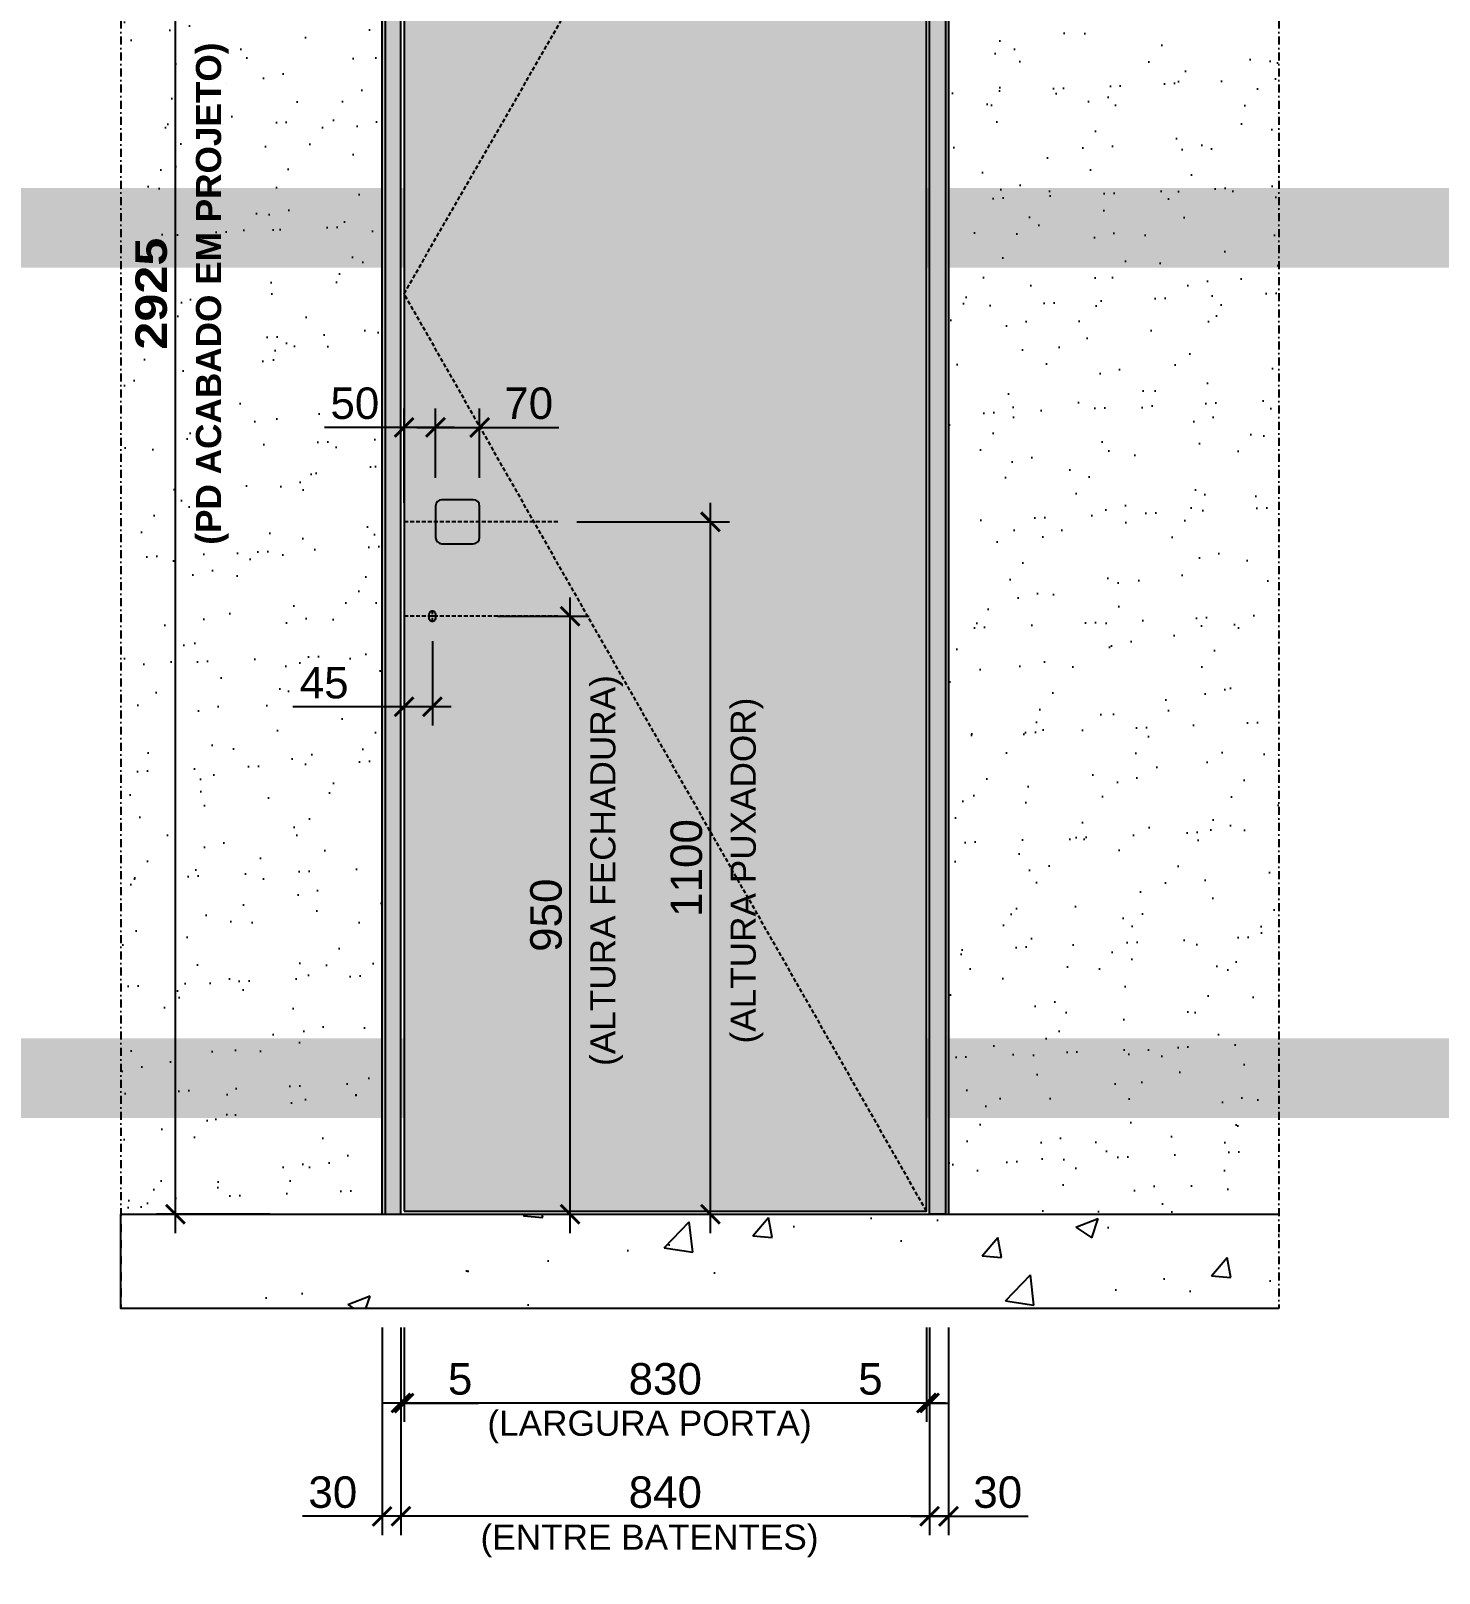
# Model space of a CAD drawing. Header units: millimetres. Extents: x -63251 to 507826, y 5339 to 217512.
# Drawn here: x 99105 to 101342, y 105675 to 108126 of the extents above; entities that cross this region are included whole.
import ezdxf
from ezdxf import colors
from ezdxf.entities.mleader import LeaderData, LeaderLine
from ezdxf.math import Vec2, Vec3

# ---------------------------------------------------------------- set-up
doc = ezdxf.new("R2010")
doc.units = ezdxf.units.MM
doc.header["$PDMODE"] = 3
doc.linetypes.add('TRAÇO 1-1', pattern=[9.525, 6.35, -3.175])
doc.linetypes.add('TRAÇO E PONTO 1-1', pattern=[25.4, 12.7, -6.35, 0, -6.35])
for name, color, linetype in [('COTAS', 9, 'Continuous'), ('FERRAGEM', 3, 'Continuous'), ('HACHURA', 21, 'Continuous'), ('LAYOUT', 4, 'Continuous'), ('MARCENARIA', 4, 'Continuous'), ('MARCENARIA . M', 4, 'Continuous'), ('PAREDE', 94, 'Continuous'), ('PROJEÇÃO', 8, 'Continuous'), ('TEXTO TRAÇO PONTO', 105, 'TRAÇO E PONTO 1-1')]:
    doc.layers.add(name, color=color, linetype=linetype)
doc.styles.add('1-1', font='arial.ttf', dxfattribs={"height": 0.2})
doc.styles.add('MEDIDA OFICIAL', font='ariblk.ttf')
doc.styles.add('PADRÃO', font='arial.ttf')
doc.dimstyles.new('1-20', dxfattribs={"dimscale": 20, "dimtxt": 2.5, "dimasz": 1.5, "dimexe": 1.5, "dimexo": 1.5, "dimtad": 1, "dimtxsty": 'PADRÃO', "dimblk": 'ARCHTICK', "dimcen": 2.5, "dimdle": 1.5, "dimclrd": 9, "dimclre": 9, "dimclrt": 6, "dimadec": 0, "dimazin": 0, "dimtfac": 1, "dimtmove": 0, "dimatfit": 3, "dimfxl": 1.25, "dimlwd": -1, "dimlwe": -1, "dimarcsym": 0})
doc.dimstyles.new('Med. Ofic.1-20', dxfattribs={"dimscale": 20, "dimtxt": 2.5, "dimasz": 1.5, "dimexe": 1.5, "dimexo": 1.5, "dimtad": 1, "dimtxsty": 'MEDIDA OFICIAL', "dimblk": 'ARCHTICK', "dimcen": 2.5, "dimdle": 1.5, "dimclrd": 9, "dimclre": 9, "dimclrt": 10, "dimadec": 0, "dimazin": 0, "dimtfac": 1, "dimtmove": 0, "dimatfit": 3, "dimfxl": 1.25, "dimlwd": -1, "dimlwe": -1, "dimarcsym": 0})

# ---------------------------------------------------------------- blocks, each defined once
blk = doc.blocks.new('_ArchTick')
at = {"color": 0, "linetype": 'ByBlock', "const_width": 0.15}
blk.add_lwpolyline([(-0.5, -0.5), (0.5, 0.5)], dxfattribs=at)
blk = doc.blocks.new('*D1692')
at = {"layer": 'Defpoints', "color": 0, "transparency": 16777216}
for p in [(99942.3, 107345.7), (100184.7, 107345.7), (100039.8, 106245.7)]:
    blk.add_point(p, dxfattribs=at)
at = {"layer": 'PAREDE', "color": 9, "transparency": 16777216}
for p, q in [((100184.7, 106215.7), (100184.7, 107375.7)), ((99972.3, 107345.7), (100214.7, 107345.7)), ((100069.8, 106245.7), (100214.7, 106245.7))]:
    blk.add_line(p, q, dxfattribs=at)
at = {"layer": 'PAREDE', "color": 9, "transparency": 16777216, "xscale": 30, "yscale": 30, "zscale": 30}
for p, rotation in [((100184.7, 107345.7), 90), ((100184.7, 106245.7), 270)]:
    blk.add_blockref('_ArchTick', p, dxfattribs=dict(at, rotation=rotation))
at = {"layer": 'PAREDE', "color": 6, "transparency": 16777216, "insert": (100146.6, 106795.7), "char_height": 50, "attachment_point": 5, "rotation": 90, "style": 'PADRÃO'}
blk.add_mtext('1100', dxfattribs=at)
blk = doc.blocks.new('*D1693')
at = {"layer": 'COTAS', "color": 9, "linetype": 'Continuous', "ltscale": 0.4, "transparency": 16777216}
blk.add_line((99334.7, 106215.7), (99334.7, 109200.7), dxfattribs=at)
at = {"layer": 'COTAS', "color": 9, "ltscale": 0.4, "transparency": 16777216}
for p, q in [((99484.7, 109170.7), (99304.7, 109170.7)), ((99484.7, 106245.7), (99304.7, 106245.7))]:
    blk.add_line(p, q, dxfattribs=at)
at = {"layer": 'Defpoints', "color": 0, "ltscale": 0.4, "transparency": 16777216}
for p in [(99334.7, 109170.7), (99514.7, 109170.7), (99514.7, 106245.7)]:
    blk.add_point(p, dxfattribs=at)
at = {"layer": 'COTAS', "color": 9, "ltscale": 0.4, "transparency": 16777216, "xscale": 30, "yscale": 30, "zscale": 30}
for p, rotation in [((99334.7, 109170.7), 90), ((99334.7, 106245.7), 270)]:
    blk.add_blockref('_ArchTick', p, dxfattribs=dict(at, rotation=rotation))
at = {"layer": 'COTAS', "color": 10, "ltscale": 0.4, "transparency": 16777216, "insert": (99296.4, 107708.2), "char_height": 50, "attachment_point": 5, "rotation": 90, "style": 'MEDIDA OFICIAL'}
blk.add_mtext('2925', dxfattribs=at)
blk = doc.blocks.new('*D1694')
at = {"layer": 'Defpoints', "color": 0, "transparency": 16777216}
for p in [(99697.9, 106095.7), (100527.9, 106095.7), (99697.9, 105945.7)]:
    blk.add_point(p, dxfattribs=at)
at = {"layer": 'PAREDE', "color": 9, "transparency": 16777216}
for p, q in [((99697.9, 106065.7), (99697.9, 105915.7)), ((100527.9, 106065.7), (100527.9, 105915.7)), ((100557.9, 105945.7), (99667.9, 105945.7))]:
    blk.add_line(p, q, dxfattribs=at)
at = {"layer": 'PAREDE', "color": 9, "transparency": 16777216, "xscale": 30, "yscale": 30, "zscale": 30, "rotation": 180}
blk.add_blockref('_ArchTick', (99697.9, 105945.7), dxfattribs=at)
at = {"layer": 'PAREDE', "color": 9, "transparency": 16777216, "xscale": 30, "yscale": 30, "zscale": 30}
blk.add_blockref('_ArchTick', (100527.9, 105945.7), dxfattribs=at)
at = {"layer": 'PAREDE', "color": 6, "transparency": 16777216, "insert": (100112.9, 105983.8), "char_height": 50, "attachment_point": 5, "style": 'PADRÃO'}
blk.add_mtext('830', dxfattribs=at)
blk = doc.blocks.new('*D1695')
at = {"layer": 'Defpoints', "color": 0, "transparency": 16777216}
for p in [(99692.9, 106095.7), (99697.9, 106095.7), (99697.9, 105945.7)]:
    blk.add_point(p, dxfattribs=at)
at = {"layer": 'PAREDE', "color": 9, "transparency": 16777216}
for p, q in [((99692.9, 106065.7), (99692.9, 105915.7)), ((99697.9, 106065.7), (99697.9, 105915.7)), ((99692.9, 105945.7), (99662.9, 105945.7)), ((99692.9, 105945.7), (99697.9, 105945.7)), ((99697.9, 105945.7), (99816, 105945.7))]:
    blk.add_line(p, q, dxfattribs=at)
at = {"layer": 'PAREDE', "color": 9, "transparency": 16777216, "xscale": 30, "yscale": 30, "zscale": 30}
blk.add_blockref('_ArchTick', (99692.9, 105945.7), dxfattribs=at)
at = {"layer": 'PAREDE', "color": 9, "transparency": 16777216, "xscale": 30, "yscale": 30, "zscale": 30, "rotation": 180}
blk.add_blockref('_ArchTick', (99697.9, 105945.7), dxfattribs=at)
at = {"layer": 'PAREDE', "color": 6, "transparency": 16777216, "insert": (99787, 105983.7), "char_height": 50, "attachment_point": 5, "style": 'PADRÃO'}
blk.add_mtext('5', dxfattribs=at)
blk = doc.blocks.new('*D1696')
at = {"layer": 'Defpoints', "color": 0, "transparency": 16777216}
for p in [(100527.9, 106095.7), (100532.9, 106095.7), (100527.9, 105945.7)]:
    blk.add_point(p, dxfattribs=at)
at = {"layer": 'PAREDE', "color": 9, "transparency": 16777216}
for p, q in [((100527.9, 106065.7), (100527.9, 105915.7)), ((100532.9, 106065.7), (100532.9, 105915.7)), ((100527.9, 105945.7), (100409.7, 105945.7)), ((100532.9, 105945.7), (100527.9, 105945.7)), ((100532.9, 105945.7), (100562.9, 105945.7))]:
    blk.add_line(p, q, dxfattribs=at)
at = {"layer": 'PAREDE', "color": 9, "transparency": 16777216, "xscale": 30, "yscale": 30, "zscale": 30}
blk.add_blockref('_ArchTick', (100527.9, 105945.7), dxfattribs=at)
at = {"layer": 'PAREDE', "color": 9, "transparency": 16777216, "xscale": 30, "yscale": 30, "zscale": 30, "rotation": 180}
blk.add_blockref('_ArchTick', (100532.9, 105945.7), dxfattribs=at)
at = {"layer": 'PAREDE', "color": 6, "transparency": 16777216, "insert": (100438.8, 105983.7), "char_height": 50, "attachment_point": 5, "style": 'PADRÃO'}
blk.add_mtext('5', dxfattribs=at)
blk = doc.blocks.new('*D1697')
at = {"layer": 'Defpoints', "color": 0, "transparency": 16777216}
for p in [(99692.9, 105945.7), (100532.9, 105945.7), (99692.9, 105765.7)]:
    blk.add_point(p, dxfattribs=at)
at = {"layer": 'PAREDE', "color": 9, "transparency": 16777216}
for p, q in [((99692.9, 105915.7), (99692.9, 105735.7)), ((100532.9, 105915.7), (100532.9, 105735.7)), ((100562.9, 105765.7), (99662.9, 105765.7))]:
    blk.add_line(p, q, dxfattribs=at)
at = {"layer": 'PAREDE', "color": 9, "transparency": 16777216, "xscale": 30, "yscale": 30, "zscale": 30, "rotation": 180}
blk.add_blockref('_ArchTick', (99692.9, 105765.7), dxfattribs=at)
at = {"layer": 'PAREDE', "color": 9, "transparency": 16777216, "xscale": 30, "yscale": 30, "zscale": 30}
blk.add_blockref('_ArchTick', (100532.9, 105765.7), dxfattribs=at)
at = {"layer": 'PAREDE', "color": 6, "transparency": 16777216, "insert": (100112.9, 105803.8), "char_height": 50, "attachment_point": 5, "style": 'PADRÃO'}
blk.add_mtext('840', dxfattribs=at)
blk = doc.blocks.new('*D1698')
at = {"layer": 'Defpoints', "color": 0, "transparency": 16777216}
for p in [(99817.9, 107495.7), (99747.9, 107385.7), (99817.9, 107385.7)]:
    blk.add_point(p, dxfattribs=at)
at = {"layer": 'PAREDE', "color": 9, "transparency": 16777216}
for p, q in [((99747.9, 107415.7), (99747.9, 107525.7)), ((99817.9, 107415.7), (99817.9, 107525.7)), ((99717.9, 107495.7), (99817.9, 107495.7)), ((99817.9, 107495.7), (99943.9, 107495.7))]:
    blk.add_line(p, q, dxfattribs=at)
at = {"layer": 'PAREDE', "color": 9, "transparency": 16777216, "xscale": 30, "yscale": 30, "zscale": 30, "rotation": 180}
blk.add_blockref('_ArchTick', (99747.9, 107495.7), dxfattribs=at)
at = {"layer": 'PAREDE', "color": 9, "transparency": 16777216, "xscale": 30, "yscale": 30, "zscale": 30}
blk.add_blockref('_ArchTick', (99817.9, 107495.7), dxfattribs=at)
at = {"layer": 'PAREDE', "color": 6, "transparency": 16777216, "insert": (99895.9, 107533.8), "char_height": 50, "attachment_point": 5, "style": 'PADRÃO'}
blk.add_mtext('70', dxfattribs=at)
blk = doc.blocks.new('*D1699')
at = {"layer": 'Defpoints', "color": 0, "transparency": 16777216}
for p in [(99697.9, 107495.7), (99747.9, 107385.7), (99697.9, 107345.7)]:
    blk.add_point(p, dxfattribs=at)
at = {"layer": 'PAREDE', "color": 9, "transparency": 16777216}
for p, q in [((99697.9, 107375.7), (99697.9, 107525.7)), ((99747.9, 107415.7), (99747.9, 107525.7)), ((99697.9, 107495.7), (99571.4, 107495.7)), ((99777.9, 107495.7), (99697.9, 107495.7))]:
    blk.add_line(p, q, dxfattribs=at)
at = {"layer": 'PAREDE', "color": 9, "transparency": 16777216, "xscale": 30, "yscale": 30, "zscale": 30, "rotation": 180}
blk.add_blockref('_ArchTick', (99697.9, 107495.7), dxfattribs=at)
at = {"layer": 'PAREDE', "color": 9, "transparency": 16777216, "xscale": 30, "yscale": 30, "zscale": 30}
blk.add_blockref('_ArchTick', (99747.9, 107495.7), dxfattribs=at)
at = {"layer": 'PAREDE', "color": 6, "transparency": 16777216, "insert": (99619.7, 107533.8), "char_height": 50, "attachment_point": 5, "style": 'PADRÃO'}
blk.add_mtext('50', dxfattribs=at)
blk = doc.blocks.new('*D1700')
at = {"layer": 'Defpoints', "color": 0, "transparency": 16777216}
for p in [(99697.9, 107195.7), (99742.9, 107186.3), (99697.9, 107051.9)]:
    blk.add_point(p, dxfattribs=at)
at = {"layer": 'PAREDE', "color": 9, "transparency": 16777216}
for p, q in [((99697.9, 107165.7), (99697.9, 107021.9)), ((99742.9, 107156.3), (99742.9, 107021.9)), ((99697.9, 107051.9), (99521.4, 107051.9)), ((99772.9, 107051.9), (99697.9, 107051.9))]:
    blk.add_line(p, q, dxfattribs=at)
at = {"layer": 'PAREDE', "color": 9, "transparency": 16777216, "xscale": 30, "yscale": 30, "zscale": 30, "rotation": 180}
blk.add_blockref('_ArchTick', (99697.9, 107051.9), dxfattribs=at)
at = {"layer": 'PAREDE', "color": 9, "transparency": 16777216, "xscale": 30, "yscale": 30, "zscale": 30}
blk.add_blockref('_ArchTick', (99742.9, 107051.9), dxfattribs=at)
at = {"layer": 'PAREDE', "color": 6, "transparency": 16777216, "insert": (99570.9, 107089.8), "char_height": 50, "attachment_point": 5, "style": 'PADRÃO'}
blk.add_mtext('45', dxfattribs=at)
blk = doc.blocks.new('*D1701')
at = {"layer": 'Defpoints', "color": 0, "transparency": 16777216}
for p in [(99662.9, 106095.7), (99692.9, 106095.7), (99662.9, 105765.7)]:
    blk.add_point(p, dxfattribs=at)
at = {"layer": 'PAREDE', "color": 9, "transparency": 16777216}
for p, q in [((99662.9, 106065.7), (99662.9, 105735.7)), ((99692.9, 106065.7), (99692.9, 105735.7)), ((99662.9, 105765.7), (99536.5, 105765.7)), ((99722.9, 105765.7), (99662.9, 105765.7))]:
    blk.add_line(p, q, dxfattribs=at)
at = {"layer": 'PAREDE', "color": 9, "transparency": 16777216, "xscale": 30, "yscale": 30, "zscale": 30, "rotation": 180}
blk.add_blockref('_ArchTick', (99662.9, 105765.7), dxfattribs=at)
at = {"layer": 'PAREDE', "color": 9, "transparency": 16777216, "xscale": 30, "yscale": 30, "zscale": 30}
blk.add_blockref('_ArchTick', (99692.9, 105765.7), dxfattribs=at)
at = {"layer": 'PAREDE', "color": 6, "transparency": 16777216, "insert": (99584.7, 105803.8), "char_height": 50, "attachment_point": 5, "style": 'PADRÃO'}
blk.add_mtext('30', dxfattribs=at)
blk = doc.blocks.new('*D1702')
at = {"layer": 'Defpoints', "color": 0, "transparency": 16777216}
for p in [(100532.9, 106095.7), (100562.9, 106095.7), (100562.9, 105765.7)]:
    blk.add_point(p, dxfattribs=at)
at = {"layer": 'PAREDE', "color": 9, "transparency": 16777216}
for p, q in [((100532.9, 106065.7), (100532.9, 105735.7)), ((100562.9, 106065.7), (100562.9, 105735.7)), ((100502.9, 105765.7), (100562.9, 105765.7)), ((100562.9, 105765.7), (100689.3, 105765.7))]:
    blk.add_line(p, q, dxfattribs=at)
at = {"layer": 'PAREDE', "color": 9, "transparency": 16777216, "xscale": 30, "yscale": 30, "zscale": 30, "rotation": 180}
blk.add_blockref('_ArchTick', (100532.9, 105765.7), dxfattribs=at)
at = {"layer": 'PAREDE', "color": 9, "transparency": 16777216, "xscale": 30, "yscale": 30, "zscale": 30}
blk.add_blockref('_ArchTick', (100562.9, 105765.7), dxfattribs=at)
at = {"layer": 'PAREDE', "color": 6, "transparency": 16777216, "insert": (100641.1, 105803.8), "char_height": 50, "attachment_point": 5, "style": 'PADRÃO'}
blk.add_mtext('30', dxfattribs=at)
blk = doc.blocks.new('*D1703')
at = {"layer": 'Defpoints', "color": 0, "transparency": 16777216}
for p in [(99816.8, 107195.7), (99961.7, 107195.7), (99816.8, 106245.7)]:
    blk.add_point(p, dxfattribs=at)
at = {"layer": 'PAREDE', "color": 9, "transparency": 16777216}
for p, q in [((99961.7, 106215.7), (99961.7, 107225.7)), ((99846.8, 107195.7), (99991.7, 107195.7)), ((99846.8, 106245.7), (99991.7, 106245.7))]:
    blk.add_line(p, q, dxfattribs=at)
at = {"layer": 'PAREDE', "color": 9, "transparency": 16777216, "xscale": 30, "yscale": 30, "zscale": 30}
for p, rotation in [((99961.7, 107195.7), 90), ((99961.7, 106245.7), 270)]:
    blk.add_blockref('_ArchTick', p, dxfattribs=dict(at, rotation=rotation))
at = {"layer": 'PAREDE', "color": 6, "transparency": 16777216, "insert": (99923.6, 106720.7), "char_height": 50, "attachment_point": 5, "rotation": 90, "style": 'PADRÃO'}
blk.add_mtext('950', dxfattribs=at)

msp = doc.modelspace()

# ---------------------------------------------------------------- hatches: boundary and pattern name
at = {"layer": 'HACHURA', "ltscale": 0.3}
h = msp.add_hatch(dxfattribs=at)
h.set_pattern_fill('AR-SAND', color=4, scale=2.5, angle=45)
h.set_pattern_definition([(82.5, (-178938.27, 42769.01), (-89.345337, 83.688372), [0, -96.52, 0, -107.95, 0, -103.1875]), (52.5, (-178938.27, 42769.01), (-47.25273, 206.18321), [0, -52.07, 0, -86.995, 0, -33.3375]), (12.5, (-178993.5, 42713.78), (139.574956, 140.083078), [0, -31.75, 0, -114.3, 0, -149.225]), (2.5, (-178993.5, 42713.78), (95.57028, 174.3877), [0, -15.875, 0, -74.93, 0, -85.725])])
h.paths.add_polyline_path([(101087.875, 109170.734), (99662.881, 109170.734), (99662.881, 106245.734), (101087.875, 106245.734)])
h.paths.add_polyline_path([(99247.887, 106245.734), (100562.881, 106245.734), (100562.881, 109170.734), (99247.887, 109170.734)])
at = {"layer": 'HACHURA', "true_color": 0xba9673}
h = msp.add_hatch(color=33, dxfattribs=at)
h.dxf.hatch_style = 1
h.paths.add_polyline_path([(99692.881, 106245.734), (99662.881, 106245.734), (99662.881, 109170.734), (99692.881, 109170.734)])
h = msp.add_hatch(color=33, dxfattribs=at)
h.dxf.hatch_style = 1
h.paths.add_polyline_path([(99697.881, 106250.734), (100527.881, 106250.734), (100527.881, 109165.734), (99697.881, 109165.734)])
h = msp.add_hatch(color=33, dxfattribs=at)
h.dxf.hatch_style = 1
h.paths.add_polyline_path([(100532.881, 106245.734), (100562.881, 106245.734), (100562.881, 109170.734), (100532.881, 109170.734)])
at = {"layer": 'HACHURA'}
h = msp.add_hatch(dxfattribs=at)
h.set_pattern_fill('AR-CONC', color=21, scale=2)
h.set_pattern_definition([(50, (58546.74, 83543.6), (364.3693, -31.8782), [38.1, -419.1]), (355, (58546.74, 83543.6), (-70.4868, 382.1137), [30.48, -335.2812]), (100.45144, (58577.1, 83540.95), (293.8825, 350.2355), [32.38, -356.1805]), (46.1842, (58546.74, 83645.2), (542.158, -84.0847), [57.15, -628.65]), (96.6356, (58591.9, 83638.2), (474.808, 494.852), [48.57, -534.271]), (351.1842, (58546.74, 83645.2), (474.808, 494.852), [45.72, -502.9195]), (21, (58597.54, 83619.8), (303.2288, -204.5304), [38.1, -419.1]), (326, (58597.54, 83619.8), (123.604, 368.376), [30.48, -335.28]), (71.45144, (58622.8, 83602.76), (426.8328, 163.8455), [32.38, -356.18]), (37.5, (58546.74, 83543.6), (6.1772, 169.11008), [0, -331.216, 0, -340.36, 0, -336.55]), (7.5, (58546.74, 83543.6), (133.6393, 200.36115), [0, -194.056, 0, -323.596, 0, -128.27]), (327.5, (58433.46, 83543.6), (271.1812, -11.4575), [0, -127, 0, -396.24, 0, -525.78]), (317.5, (58382.66, 83543.6), (296.2584, 50.853), [0, -165.1, 0, -263.144, 0, -373.38])])
h.paths.add_polyline_path([(101087.875, 106245.734), (101087.875, 106095.734), (99247.887, 106095.734), (99247.887, 106245.734)])

# ---------------------------------------------------------------- linework, layer by layer
at = {"layer": 'FERRAGEM'}
msp.add_lwpolyline([(99742.881, 107187.234), (99742.881, 107187.234, -0.41421356), (99737.881, 107192.234), (99737.881, 107199.234, -0.41421356), (99742.881, 107204.234), (99742.881, 107204.234, -0.41421356), (99747.881, 107199.234), (99747.881, 107192.234, -0.41421356)], format="xyb", close=True, dxfattribs=at)
at = {"layer": 'LAYOUT', "color": 10, "linetype": 'TRAÇO E PONTO 1-1', "ltscale": 0.5}
for p, q in [((99742.881, 107186.325), (99742.881, 107205.143)), ((99748.848, 107195.734), (99736.913, 107195.734))]:
    msp.add_line(p, q, dxfattribs=at)
at = {"layer": 'MARCENARIA'}
for points in [[(99692.881, 109170.734), (99667.881, 109170.734), (99667.881, 106245.734), (99692.881, 106245.734)], [(100532.881, 109170.734), (100557.881, 109170.734), (100557.881, 106245.734), (100532.881, 106245.734)]]:
    msp.add_lwpolyline(points, close=True, dxfattribs=at)
at = {"layer": 'MARCENARIA . M'}
msp.add_lwpolyline([(99697.881, 106250.734), (100527.881, 106250.734), (100527.881, 109165.734), (99697.881, 109165.734)], close=True, dxfattribs=at)
msp.add_lwpolyline([(99757.881, 107310.734), (99807.881, 107310.734, 0.41421356), (99817.881, 107320.734), (99817.881, 107370.734, 0.41421356), (99807.881, 107380.734), (99757.881, 107380.734, 0.41421356), (99747.881, 107370.734), (99747.881, 107320.734, 0.41421356)], format="xyb", close=True, dxfattribs=at)
at = {"layer": 'PAREDE'}
for p, q in [((99662.881, 106245.734), (99662.881, 109170.734)), ((100562.881, 109170.734), (100562.881, 106245.734))]:
    msp.add_line(p, q, dxfattribs=at)
at = {"layer": 'PAREDE', "color": 10, "linetype": 'TRAÇO 1-1'}
for p, q in [((99942.263, 107345.734), (99697.881, 107345.734)), ((99942.263, 107195.734), (99697.881, 107195.734))]:
    msp.add_line(p, q, dxfattribs=at)
at = {"layer": 'PAREDE'}
msp.add_lwpolyline([(101087.875, 106095.734), (99247.887, 106095.734), (99247.887, 106245.734), (101087.875, 106245.734)], dxfattribs=at)
at = {"layer": 'PROJEÇÃO', "color": 21, "linetype": 'TRAÇO 1-1'}
msp.add_lwpolyline([(100527.881, 106250.734), (99697.881, 107708.234), (100527.881, 109150.734)], dxfattribs=at)
at = {"layer": 'TEXTO TRAÇO PONTO'}
for p, q in [((99247.887, 109595.734), (99247.887, 106095.734)), ((101087.875, 109595.734), (101087.875, 106095.734))]:
    msp.add_line(p, q, dxfattribs=at)

# ---------------------------------------------------------------- texts
at = {"layer": 'COTAS', "color": 6, "char_height": 40, "rotation": 90, "style": 'PADRÃO'}
for s, insert, width, attachment_point in [('{\\fArial|b1|i0|c0|p34;\\C10;(PD ACABADO EM PROJETO)}', (99367.233, 107708.234), 823.04608, 2), ('(ALTURA FECHADURA)', (100045.672, 106791.615), 1350, 8), ('(ALTURA PUXADOR)', (100268.671, 106791.615), 1350, 8)]:
    msp.add_mtext(s, dxfattribs=dict(at, insert=insert, width=width, attachment_point=attachment_point))
at = {"layer": 'COTAS', "color": 6, "char_height": 40, "width": 1348, "attachment_point": 2, "style": 'PADRÃO'}
for s, insert in [('(LARGURA PORTA)', (100087.88, 105933.642)), ('(ENTRE BATENTES)', (100087.88, 105752.567))]:
    msp.add_mtext(s, dxfattribs=dict(at, insert=insert))

# ---------------------------------------------------------------- dimensions: what is measured, and where the dimension line sits
at = {"layer": 'COTAS', "color": 7, "ltscale": 0.4, "true_color": 0xededed}
dim = msp.add_linear_dim(base=(99334.743, 109170.734), p1=(99514.743, 106245.734), p2=(99514.743, 109170.734), angle=90, dimstyle='Med. Ofic.1-20', dxfattribs=at)
dim.commit()
dim.dimension.update_dxf_attribs({"geometry": '*D1693', "text_midpoint": (99296.391, 107708.234)})
at = {"layer": 'PAREDE', "color": 2}
for base, p2, picture, middle in [((99697.881, 107495.734), (99697.881, 107345.734), '*D1699', (99619.654, 107533.763)), ((99817.881, 107495.734), (99817.881, 107385.734), '*D1698', (99895.902, 107533.763))]:
    dim = msp.add_linear_dim(base=base, p1=(99747.881, 107385.734), p2=p2, angle=180, dimstyle='1-20', dxfattribs=at)
    dim.commit()
    dim.dimension.update_dxf_attribs({"geometry": picture, "text_midpoint": middle})
at = {"layer": 'PAREDE', "color": 6}
for base, p1, p2, angle, picture, middle in [((100184.666, 107345.734), (100039.845, 106245.734), (99942.263, 107345.734), 90, '*D1692', (100146.637, 106795.734)), ((99961.667, 107195.734), (99816.847, 106245.734), (99816.847, 107195.734), 90, '*D1703', (99923.639, 106720.734)), ((99662.881, 105765.734), (99692.881, 106095.734), (99662.881, 106095.734), 180, '*D1701', (99584.671, 105803.78)), ((99697.881, 105945.734), (99692.881, 106095.734), (99697.881, 106095.734), 180, '*D1695', (99786.957, 105983.661)), ((99697.881, 105945.734), (100527.881, 106095.734), (99697.881, 106095.734), 180, '*D1694', (100112.881, 105983.78)), ((100527.881, 105945.734), (100532.881, 106095.734), (100527.881, 106095.734), 180, '*D1696', (100438.805, 105983.661)), ((99692.881, 105765.734), (100532.881, 105945.734), (99692.881, 105945.734), 180, '*D1697', (100112.881, 105803.763))]:
    dim = msp.add_linear_dim(base=base, p1=p1, p2=p2, angle=angle, dimstyle='1-20', dxfattribs=at)
    dim.commit()
    dim.dimension.update_dxf_attribs({"geometry": picture, "text_midpoint": middle})
at = {"layer": 'PAREDE', "color": 2}
dim = msp.add_linear_dim(base=(99697.881, 107051.917), p1=(99742.881, 107186.325), p2=(99697.881, 107195.734), angle=180, dimstyle='1-20', dxfattribs=at)
dim.commit()
dim.dimension.update_dxf_attribs({"geometry": '*D1700', "text_midpoint": (99570.882, 107051.917), "dimtype": 160})
at = {"layer": 'PAREDE', "color": 6}
dim = msp.add_linear_dim(base=(100562.881, 105765.734), p1=(100532.881, 106095.734), p2=(100562.881, 106095.734), dimstyle='1-20', dxfattribs=at)
dim.commit()
dim.dimension.update_dxf_attribs({"geometry": '*D1702', "text_midpoint": (100641.09, 105803.78)})

# ---------------------------------------------------------------- next in the draw order: leaders
at = {"layer": 'COTAS'}
ml = msp.add_multileader_mtext('Standard', dxfattribs=at)
ml.set_content('{\\fArial|b1|i0|c0|p34;\\C10;ATENÇÃO PARKET!\\P}PAINÉIS E PORTA RIPADOS EM {\\fArial|b1|i0|c0|p34;CABREUVA BRANCA PREMIUM 18*5+5*900 À 2200mm}', color=105, style='1-1')
ml.set_leader_properties(color=256, linetype='ByLayer', lineweight=-1)
ml.build(insert=Vec2(0, 0))
ml.multileader.update_dxf_attribs({"text_left_attachment_type": 2, "text_right_attachment_type": 2, "dogleg_length": 0.36, "arrow_head_size": 15, "scale": 200})
ctx = ml.context
ctx.base_point, ctx.scale, ctx.char_height, ctx.arrow_head_size, ctx.landing_gap_size, ctx.plane_origin = Vec3(154614.805, 108607.165), 200, 40, 15, 10, Vec3(155324.415, 108224.336)
ctx.left_attachment, ctx.right_attachment, ctx.text_align_type = 2, 2, 2
notes = []
notes.append((ctx, [(0, (1, 1, 0), (155626.214, 108607.165), (-1, 0), 144.288, [(1, [(155626.214, 107329.676), (156629.431, 107329.675)], 0, [])])]))
ctx.mtext.insert, ctx.mtext.rotation, ctx.mtext.width, ctx.mtext.alignment, ctx.mtext.flow_direction = Vec3(155471.926, 108742.718), 6.28318531, 858.66662, 3, 5
ctx.mtext.has_bg_fill, ctx.mtext.bg_color, ctx.mtext.bg_scale_factor, ctx.mtext.bg_transparency, ctx.mtext.use_window_bg_color = 1, -1023410095, 1.25, 0, 0
ml = msp.add_multileader_mtext('Standard', dxfattribs=at)
ml.set_content('{\\fArial|b1|i0|c0|p34;\\C10;ATENÇÃO PARKET!\\P}PAINÉIS RIPADOS EM {\\fArial|b1|i0|c0|p34;CABREUVA BRANCA PREMIUM 18*5+5*900 À 2200mm}', color=105, style='1-1')
ml.set_leader_properties(color=256, linetype='ByLayer', lineweight=-1)
ml.build(insert=Vec2(0, 0))
ml.multileader.update_dxf_attribs({"text_left_attachment_type": 2, "text_right_attachment_type": 2, "dogleg_length": 0.36, "arrow_head_size": 15, "scale": 200})
ctx = ml.context
ctx.base_point, ctx.scale, ctx.char_height, ctx.arrow_head_size, ctx.landing_gap_size, ctx.plane_origin = Vec3(153743.103, 106379.695), 200, 40, 15, 10, Vec3(153629.766, 106144.891)
ctx.left_attachment, ctx.right_attachment, ctx.text_align_type = 2, 2, 2
notes.append((ctx, [(0, (1, 1, 0), (154754.512, 106379.695), (-1, 0), 144.288, [(0, [(155549.301, 105905.676), (154754.512, 105320.968)], 0, [])])]))
ctx.mtext.insert, ctx.mtext.rotation, ctx.mtext.width, ctx.mtext.alignment, ctx.mtext.flow_direction = Vec3(154600.224, 106515.248), 6.28318531, 858.66662, 3, 5
ctx.mtext.has_bg_fill, ctx.mtext.bg_color, ctx.mtext.bg_scale_factor, ctx.mtext.bg_transparency, ctx.mtext.use_window_bg_color = 1, -1023410095, 1.25, 0, 0
for ctx, leaders in notes:
    for number, flags, end, landing, length, lines in leaders:
        leader = LeaderData()
        leader.index, (leader.has_last_leader_line, leader.has_dogleg_vector, leader.attachment_direction) = number, flags
        leader.last_leader_point, leader.dogleg_vector, leader.dogleg_length = Vec3(end), Vec3(landing), length
        for number, points, colour, breaks in lines:
            line = LeaderLine()
            line.index, line.vertices, line.color, line.breaks = number, Vec3.list(points), colors.encode_raw_color(colour), breaks
            leader.lines.append(line)
        ctx.leaders.append(leader)

# ---------------------------------------------------------------- next in the draw order: leaders
ml = msp.add_multileader_mtext('Standard', dxfattribs=at)
ml.set_content('{\\fArial|b1|i0|c0|p34;\\C10;ATENÇÃO PARKET!\\P}PAINÉIS E PORTA RIPADOS EM {\\fArial|b1|i0|c0|p34;CABREUVA BRANCA PREMIUM 18*5+5*900 À 2200mm}', color=105, style='1-1')
ml.set_leader_properties(color=256, linetype='ByLayer', lineweight=-1)
ml.build(insert=Vec2(0, 0))
ml.multileader.update_dxf_attribs({"text_left_attachment_type": 2, "text_right_attachment_type": 2, "dogleg_length": 0.36, "arrow_head_size": 15, "scale": 200})
ctx = ml.context
ctx.base_point, ctx.scale, ctx.char_height, ctx.arrow_head_size, ctx.landing_gap_size, ctx.plane_origin = Vec3(239512.606, 107730.417), 200, 40, 15, 10, Vec3(240222.217, 107347.587)
ctx.left_attachment, ctx.right_attachment, ctx.text_align_type = 2, 2, 2
notes = []
notes.append((ctx, [(0, (1, 1, 0), (240524.016, 107730.417), (-1, 0), 144.288, [(1, [(240524.016, 106452.927), (241527.233, 106452.926)], 0, [])])]))
ctx.mtext.insert, ctx.mtext.rotation, ctx.mtext.width, ctx.mtext.alignment, ctx.mtext.flow_direction = Vec3(240369.728, 107865.969), 6.28318531, 858.66662, 3, 5
ctx.mtext.has_bg_fill, ctx.mtext.bg_color, ctx.mtext.bg_scale_factor, ctx.mtext.bg_transparency, ctx.mtext.use_window_bg_color = 1, -1023410095, 1.25, 0, 0
for ctx, leaders in notes:
    for number, flags, end, landing, length, lines in leaders:
        leader = LeaderData()
        leader.index, (leader.has_last_leader_line, leader.has_dogleg_vector, leader.attachment_direction) = number, flags
        leader.last_leader_point, leader.dogleg_vector, leader.dogleg_length = Vec3(end), Vec3(landing), length
        for number, points, colour, breaks in lines:
            line = LeaderLine()
            line.index, line.vertices, line.color, line.breaks = number, Vec3.list(points), colors.encode_raw_color(colour), breaks
            leader.lines.append(line)
        ctx.leaders.append(leader)

doc.saveas('drawing.dxf')
